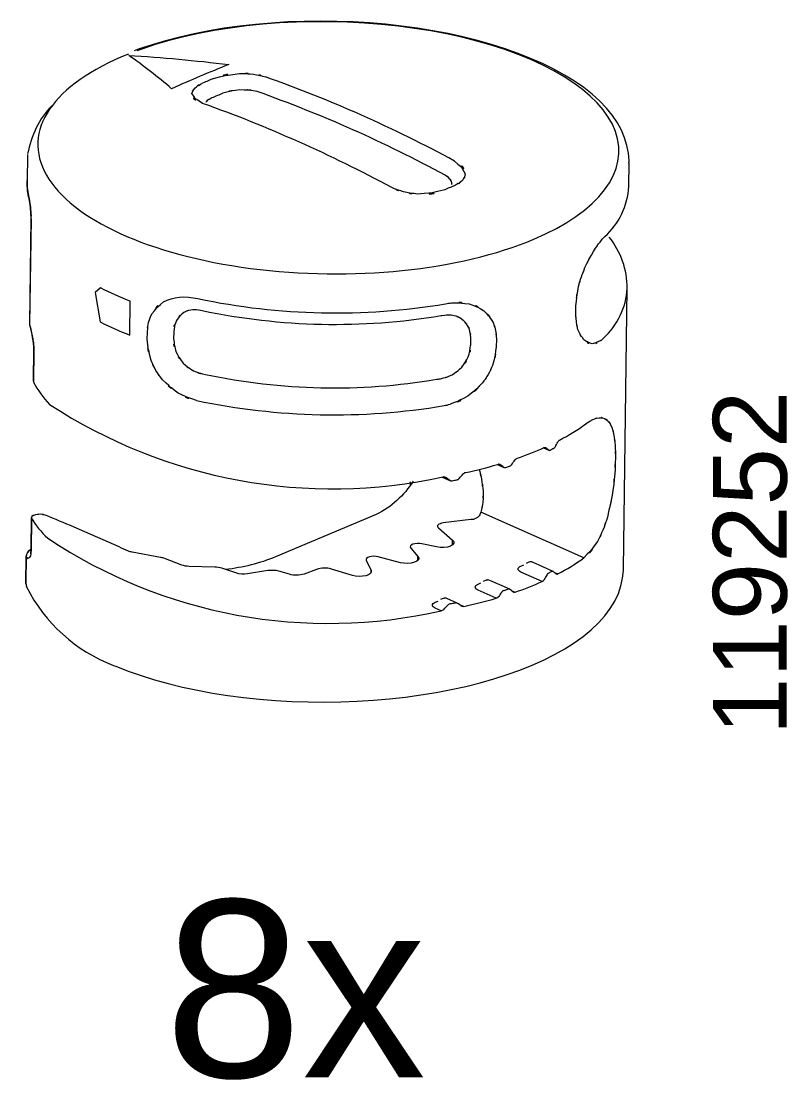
# Model space of a CAD drawing. Header units: metres. Extents: x -0.7 to 7.4, y 0 to 11.2.
# Drawn here: x -0.29725 to -0.2776, y 0.82401 to 0.85115 of the extents above; entities that cross this region are included whole.
import ezdxf

# ---------------------------------------------------------------- set-up
doc = ezdxf.new("R2010")
doc.units = ezdxf.units.M
doc.header["$MEASUREMENT"] = 0
doc.layers.add('PDF3_Geometry_Num_Penna__7', color=7, linetype='Continuous', lineweight=18)
doc.layers.add('PDF3_Text_Num_Penna__7', color=7, linetype='Continuous', lineweight=18)
doc.styles.add('GENERATED_STYLE_1', font='Arial.ttf')

msp = doc.modelspace()

# ---------------------------------------------------------------- linework, layer by layer
at = {"layer": 'PDF3_Geometry_Num_Penna__7', "color": 7, "linetype": 'Continuous', "lineweight": 18, "flags": 128}
for points in [[(-0.281671657649514, 0.8475072378984286), (-0.2816691882050696, 0.8475728545650953), (-0.2816836520939585, 0.8477700573428731), (-0.2817217520939584, 0.8479665545650954), (-0.2817810187606252, 0.8481616406762065), (-0.2818628632050696, 0.8483542573428732), (-0.2819683437606251, 0.8485451101206509), (-0.2820960493161807, 0.8487338462317621), (-0.2822473909828473, 0.8489183490095398), (-0.2824206048717363, 0.8491000295650953), (-0.2826156909828474, 0.8492764184539842), (-0.2828312382050696, 0.8494471628984286), (-0.2830675993161807, 0.8496115573428732), (-0.2833230104272918, 0.849768896231762), (-0.2835950020939584, 0.8499205906762065), (-0.283884632649514, 0.8500631128984287), (-0.2841911965384029, 0.8501982267873176), (-0.2845115187606251, 0.8503255795650954), (-0.2848463048717362, 0.8504448184539843), (-0.2851948493161807, 0.8505559434539842), (-0.2855550354272918, 0.8506571906762065), (-0.2859265104272918, 0.8507489128984287), (-0.2863075104272918, 0.8508335795650954), (-0.2866980354272918, 0.8509076628984288), (-0.2870956159828473, 0.8509718684539843), (-0.2875002520939585, 0.8510272545650954), (-0.2879105326495141, 0.8510720573428732), (-0.288325046538403, 0.851107335120651), (-0.288742382649514, 0.8511320295650953), (-0.2891614826495141, 0.8511468462317621), (-0.2895816409828473, 0.851151785120651), (-0.2900014465384029, 0.8511464934539843), (-0.2904184298717362, 0.8511309712317621), (-0.2908336493161807, 0.8511048656762065), (-0.2912432243161807, 0.8510702934539843), (-0.291647507649514, 0.8510240795650953), (-0.2920457937606251, 0.850969046231762), (-0.2924366715384029, 0.8509034295650952), (-0.2928183770939585, 0.8508289934539842), (-0.2931894993161807, 0.8507446795650954), (-0.2935500382050696, 0.8506518990095397), (-0.2938982298717362, 0.8505492406762065), (-0.2942326632050696, 0.8504388212317621), (-0.2943564882050696, 0.8503919017873175)], [(-0.2841104457050695, 0.8455618095650953), (-0.2838098790384029, 0.8456965706762065), (-0.2835294207050696, 0.8458390928984287), (-0.2832680123717363, 0.8459886706762065), (-0.2830291818161807, 0.8461442456762064), (-0.2828108123717363, 0.8463065234539843), (-0.2826160790384029, 0.8464740928984288), (-0.2824439234828474, 0.8466476595650955), (-0.2822957568161807, 0.8468240484539843), (-0.2821722845939585, 0.8470043178984288), (-0.2820742123717362, 0.847188115120651), (-0.2820008345939585, 0.8473743817873175), (-0.2819521512606251, 0.8475620595650953), (-0.2819288679272918, 0.8477515012317621), (-0.2819331012606252, 0.8479412956762066), (-0.2819613234828474, 0.8481310901206509), (-0.2820160040384029, 0.8483201790095398), (-0.2820957318161807, 0.8485075040095399), (-0.2822005068161807, 0.848693065120651), (-0.2823299762606251, 0.8488754512317621), (-0.2824848457050695, 0.8490546623428732), (-0.2826622929272918, 0.8492303456762066), (-0.2828626707050695, 0.849401090120651), (-0.2830859790384029, 0.8495661901206509), (-0.2833308068161807, 0.8497267040095398), (-0.2835968012606251, 0.849880515120651), (-0.2838825512606252, 0.8500272706762064), (-0.2841877040384029, 0.8501666178984287), (-0.2845094373717363, 0.8502982040095399), (-0.2848498679272918, 0.8504213234539842), (-0.2852044095939585, 0.8505366817873177), (-0.2855730623717362, 0.850642515120651), (-0.2859558262606252, 0.8507388234539843), (-0.2863498790384029, 0.8508252540095398), (-0.2867548679272918, 0.850901101231762), (-0.2871686762606251, 0.8509677762317621), (-0.2875898929272918, 0.8510235151206509), (-0.2880171068161807, 0.8510683178984288), (-0.2884496123717363, 0.8511018317873177), (-0.2888852929272918, 0.8511247623428732), (-0.2893223845939585, 0.8511367567873177), (-0.2897594762606251, 0.8511378151206509), (-0.2901951568161807, 0.8511268790095399), (-0.2906290734828474, 0.8511053595650955), (-0.2910573457050696, 0.8510736095650955), (-0.2914803262606251, 0.8510298651206509), (-0.2918958984828474, 0.8509751845650954), (-0.2923037095939585, 0.8509099206762065), (-0.2927005845939585, 0.8508354845650954), (-0.2930858179272918, 0.850750465120651), (-0.2934587040384029, 0.8506545095650953), (-0.2938185373717362, 0.8505500873428732), (-0.2941610845939585, 0.8504364928984286), (-0.2942905540384029, 0.850389926231762)], [(-0.297093267649514, 0.8477349559539842), (-0.2971031454272918, 0.8470318698428733)], [(-0.2971032865384029, 0.8470320109539843), (-0.2970972893161807, 0.8468789053984287), (-0.2970662448717362, 0.8466841720650954)], [(-0.2970002754272918, 0.8460802870650953), (-0.2970373170939585, 0.8433787148428731)], [(-0.2830317923717363, 0.8436673576206509), (-0.283028970149514, 0.8438539770650955)], [(-0.2940209612606252, 0.8429909062317621), (-0.2940188445939585, 0.8431771728984288)], [(-0.293342957649514, 0.8431903667873176), (-0.293346132649514, 0.8430044528984288)], [(-0.285729307649514, 0.8428393176206509), (-0.2857271909828474, 0.8430259370650953)], [(-0.285069542649514, 0.8429915765095398), (-0.2850723648717362, 0.8428053098428732)], [(-0.2850423434828473, 0.8397850734539842), (-0.2848765379272918, 0.8397116956762066)], [(-0.287280612649514, 0.8393447715095399), (-0.2872820237606252, 0.8392509326206509)], [(-0.286458287649514, 0.8394631284539843), (-0.2862600265384029, 0.839374581231762)], [(-0.2969885632050696, 0.8384018670650955), (-0.2969998520939585, 0.8375848337317621)], [(-0.2861961032050696, 0.8377250628984287), (-0.2861939865384029, 0.8378492406762065)], [(-0.2870815048717362, 0.8373306220650955), (-0.2870804465384029, 0.8374269303984287)], [(-0.2844404693161807, 0.8370291734539842), (-0.2844718665384029, 0.837045401231762), (-0.2844947970939585, 0.837064451231762), (-0.2845085554272918, 0.8370859706762066), (-0.2845134943161807, 0.8371067845650954), (-0.2845085554272918, 0.8371275984539842), (-0.2844947970939585, 0.8371480595650954), (-0.2844718665384029, 0.8371667567873176), (-0.2844404693161807, 0.8371826317873176)], [(-0.2844404693161807, 0.8371829845650953), (-0.2843677970939585, 0.8372136762317619)], [(-0.288284865149514, 0.8370159090095399), (-0.2882845123717362, 0.8370730590095399)], [(-0.2855391251495141, 0.8365649531762065), (-0.2855698168161807, 0.8365818865095399), (-0.2855931001495141, 0.8366012892873177), (-0.2856072112606252, 0.8366217503984287), (-0.2856117973717363, 0.8366429170650953), (-0.2856072112606252, 0.8366637309539843), (-0.2855931001495141, 0.8366845448428731), (-0.2855698168161807, 0.83670253650954), (-0.2855391251495141, 0.8367180587317622)], [(-0.2855391251495141, 0.836717917620651), (-0.2854653945939585, 0.8367493148428732)], [(-0.2866370754272918, 0.836254191231762), (-0.2865640504272918, 0.8362852356762065)], [(-0.2860758765384029, 0.8362338712317621), (-0.286337637649514, 0.8363506406762066)], [(-0.2866370754272918, 0.8361008740095399), (-0.2866681198717362, 0.8361185128984286), (-0.2866910504272918, 0.8361365045650954), (-0.2867048087606252, 0.8361573184539843), (-0.286709747649514, 0.8361781323428733), (-0.2867048087606252, 0.8361992990095399), (-0.2866910504272918, 0.8362197601206511), (-0.2866681198717362, 0.8362381045650955), (-0.2866370754272918, 0.8362543323428733)]]:
    msp.add_lwpolyline(points, dxfattribs=at)
for points in [[(-0.2919321993161807, 0.8500399001206509, 0.01053265203471666), (-0.2933963682050696, 0.8494211631762066, 0.0235877304984332), (-0.2944977404272917, 0.850274885398429, -0.01571414120438091)], [(-0.2944694829272918, 0.8431019959539843), (-0.2944574884828474, 0.8439726515095398, -0.02560946066422546), (-0.2952184654272918, 0.844311565120651), (-0.2953562604272918, 0.8441970181762065), (-0.2952306715384029, 0.843440662620651, 0.025173525175536)]]:
    msp.add_lwpolyline(points, format="xyb", close=True, dxfattribs=at)
for points in [[(-0.2823592920939585, 0.845558705120651, -0.01573499246378815), (-0.2822921232050696, 0.8456320828984286, 0.2016976281722443), (-0.2816771609828473, 0.8469136540095399), (-0.281669752649514, 0.8475236067873176)], [(-0.2970657157050696, 0.8466842073428732), (-0.2970625407050696, 0.846647871231762, -0.07263774410450999), (-0.2970998293161807, 0.8470705695650956)], [(-0.2970622232050696, 0.8466439906762065, -0.03953894579074976), (-0.2970062020939559, 0.8462143073428733, -0.02488279118595351), (-0.2970030270939585, 0.8460958092873175), (-0.2970404215384029, 0.8433942370650953)], [(-0.2969944193161807, 0.8384221870650954), (-0.2970061315384029, 0.8376063884539843, 0.2878893075366883), (-0.297125335149514, 0.8374212153984287), (-0.2971329198717362, 0.8367511492873176), (-0.2971304504272918, 0.836696468731762), (-0.2971170448717362, 0.8366495140095399, 0.1887378714628715), (-0.2948832559828474, 0.8346353292873175), (-0.2948261059828474, 0.8346116931762064), (-0.2945107226495141, 0.8344882209539842), (-0.2941815809828474, 0.8343725098428731), (-0.2938379754272918, 0.8342659709539842), (-0.2934816698717363, 0.8341671931762065), (-0.2931144282050696, 0.8340772348428732), (-0.2927362504272918, 0.833996448731762), (-0.2923492532050696, 0.8339255403984287), (-0.2919537893161807, 0.833863098731762), (-0.2915526809828474, 0.8338112403984287), (-0.2911438115384029, 0.8337674959539844), (-0.2907307087606251, 0.8337339820650953), (-0.2903147837606251, 0.8337103459539842), (-0.2898956837606251, 0.8336969403984287), (-0.2894758782050696, 0.8336930598428731), (-0.2890564254272918, 0.8336994098428732), (-0.2886383837606252, 0.8337156376206509), (-0.2882221059828474, 0.8337406848428732), (-0.2878104143161807, 0.8337766681762065), (-0.2874040143161807, 0.8338218237317621), (-0.2870032587606252, 0.8338765042873176), (-0.2866102643161807, 0.8339407098428733), (-0.2862257365384029, 0.8340140876206511), (-0.2858507337606251, 0.8340966376206509), (-0.2854859615384029, 0.8341887126206509), (-0.285133536538403, 0.8342885487317621), (-0.2847931059828474, 0.8343972042873177), (-0.284468197649514, 0.8345143265095398), (-0.2841556365384029, 0.8346392098428731), (-0.2838593032050696, 0.8347725598428732), (-0.2835795504272918, 0.8349136709539843), (-0.2833167309828474, 0.8350614848428731), (-0.2830726087606252, 0.8352170598428732), (-0.2828468309828474, 0.8353796903984289), (-0.2826408087606251, 0.8355490237317622), (-0.2824552476495141, 0.835725412620651), (-0.2822933226495141, 0.8359070931762065), (-0.2821522115384029, 0.8360940653984287), (-0.2820365004272918, 0.8362852709539843), (-0.2819430143161807, 0.8364800042873176), (-0.2818756337606252, 0.8366750903984287), (-0.2818325948717362, 0.8368712348428733), (-0.2818128393161807, 0.8370670265095399), (-0.2818115340384029, 0.8371092540095398), (-0.2817134618161807, 0.8443016873428731, 0.1694452477258937), (-0.2821768707050693, 0.8456139501206512)], [(-0.2823942876495141, 0.8429612728984288, 0.03338411129668022), (-0.2823279654272918, 0.8430198340095398, 0.1933481776824112), (-0.2817130737606252, 0.8443018284539844)], [(-0.2927238679272918, 0.8440397498428732, 0.09427910462437906), (-0.2863728095939585, 0.843906752620651, -0.01867578915134061), (-0.2862197393161807, 0.8439270726206511)], [(-0.2930003751495145, 0.8437257423428748, -0.1504563910658227), (-0.2926112259828473, 0.8437341737317621, 0.09419663265786093), (-0.2864875682050695, 0.8436051628984287), (-0.286464637649514, 0.8436097490095399), (-0.2863902015384029, 0.8436164517873177, -0.1489898682971832), (-0.2860741479272918, 0.8435789867873175)], [(-0.2970342832050691, 0.8433419906762067, -0.05381497099418799), (-0.2969355054272918, 0.8427373295650954), (-0.2969464415384029, 0.8419213545650954)], [(-0.2969292965384029, 0.8427151398428733), (-0.296940232649514, 0.8418984592873175, 0.06655079522466924), (-0.2965272709828474, 0.8413279470650955, 0.2015387878576358), (-0.2864378265384029, 0.8394659859539845)], [(-0.2925295579272918, 0.8420941451206508, 0.09418628300115034), (-0.2866050079272918, 0.8419703201206509, 0.02363096387689524), (-0.2865016793161808, 0.8419833376206517)], [(-0.292759710149514, 0.841427853731762, 0.09424465800561144), (-0.2864093573717363, 0.8412955620650955, 0.02651201827966685), (-0.2862556873717362, 0.8413296756762065)], [(-0.2837340670939585, 0.8401579242873175), (-0.2838610318161807, 0.8402122520650954), (-0.2837245068161807, 0.8401515742873176, 0.002340468734884563), (-0.2837977434828475, 0.8402139101206508)], [(-0.285859165149514, 0.8395786984539843, 0.01754361393043297), (-0.2850388862606251, 0.8397862728984288), (-0.2848886029272918, 0.8397188923428731)], [(-0.2872063882050696, 0.8393587415095398, -0.1429011259730956), (-0.2881529262606252, 0.8385053720650955), (-0.2907310262606251, 0.8374159942873177, -0.0684239713956727), (-0.2920128090384029, 0.8370932378984287)], [(-0.286454477649514, 0.8394633048428732), (-0.2862745609828473, 0.8393832242873176, 0.005979532217769139), (-0.2863667418161812, 0.8394509223428726)], [(-0.2936856107050696, 0.837404987620651), (-0.2944114509828477, 0.8375392548428714, -0.05334000440392981), (-0.2945063129272918, 0.8375667362317621, -0.0118175336896919), (-0.2947433795939585, 0.8376711584539842), (-0.2958951990384029, 0.8381830390095398, 0.002502068866606556), (-0.2966408654272918, 0.8384857928984287)], [(-0.2835795504272918, 0.8370159090095399), (-0.283496189038403, 0.8369783381762065, 0.0358498833176269), (-0.2828288745939585, 0.837392111231762), (-0.2854672995939584, 0.8385665084539844, -0.01575484794349619), (-0.2855077632050695, 0.8384712937317621, -0.219564626087429), (-0.2857215465384029, 0.8383729040095399), (-0.2864348632050696, 0.8382861206762066), (-0.2864757854272918, 0.8382787123428731), (-0.2865135326495141, 0.8382677762317621), (-0.2865431659828473, 0.8382533123428731), (-0.2865646854272919, 0.8382360262317621), (-0.2865773854272918, 0.8382180345650954), (-0.2865805604272918, 0.8381982790095398), (-0.2865745632050696, 0.8381788762317622), (-0.2865578415384029, 0.8381605317873175), (-0.2861940218161806, 0.8378490995650955), (-0.286163330149514, 0.8378092356762066), (-0.2861629773717362, 0.8377679606762065), (-0.2861915523717362, 0.8377280967873176), (-0.2862462329272918, 0.8376945828984287), (-0.2863238440384029, 0.8376698884539844), (-0.2864148607050696, 0.8376578940095397), (-0.2865115218161807, 0.8376578940095397), (-0.2866036673717363, 0.8376711584539842), (-0.2869843498717363, 0.8377533203984288), (-0.2870425582050696, 0.8377617870650953), (-0.2871042943161807, 0.837762492620651), (-0.287162502649514, 0.8377550842873176), (-0.2872129498717363, 0.8377406203984287), (-0.287251402649514, 0.8377205120650953), (-0.2872743332050696, 0.8376961703984286), (-0.2872796248717362, 0.8376697120650953), (-0.2872668543161807, 0.837643253731762), (-0.2870804465384029, 0.8374268951206509), (-0.2870603382050696, 0.8373863256762066), (-0.2870702159828474, 0.8373454034539842), (-0.2871076104272918, 0.8373083617873176), (-0.2871704048717362, 0.8372773173428731), (-0.2872511909828473, 0.8372565034539842), (-0.2873443243161807, 0.8372480367873176), (-0.2874388687606251, 0.8372515645650954), (-0.2875272748717362, 0.8372684273428732), (-0.2881002212606252, 0.8374198395650955), (-0.2881549018161807, 0.8374300701206508), (-0.2882145212606252, 0.8374339506762066), (-0.2882730823717363, 0.8374286590095399), (-0.2883259990384029, 0.837417370120651), (-0.2883683323717363, 0.8374000840095399), (-0.2883979657050696, 0.8373778590095399), (-0.2884110184828474, 0.8373524590095399), (-0.2884071732050696, 0.8373271648428732), (-0.2882845123717362, 0.8370729178984287), (-0.2882781623717363, 0.8370334067873176), (-0.2883003873717362, 0.8369942484539843), (-0.2883480123717362, 0.8369607345650953), (-0.2884157457050696, 0.8369346290095397), (-0.2884986484828473, 0.8369184012317621), (-0.288589665149514, 0.8369134623428731), (-0.2886806818161807, 0.8369208706762065), (-0.2887633729272918, 0.8369394267873176), (-0.2892988895939585, 0.8371038212317621, 0.1532296908265851), (-0.2896784079272918, 0.8370972595650954), (-0.2900015523717362, 0.8369780206762064, -0.1511382565146707), (-0.2903759554272918, 0.8369701184539843), (-0.2906447720939585, 0.8370491406762064, 0.1060157262927719), (-0.2909270648717363, 0.837064310120651), (-0.2914498815384029, 0.8369828184539843, -0.1149538841921264), (-0.291749742649514, 0.8370040556762066), (-0.292111692649514, 0.837127175120651, 0.07460892240415075), (-0.2922898807050696, 0.8371562440095399), (-0.2929467529272918, 0.8371724717873176, -0.0847794890926278), (-0.293138170149514, 0.8372064090095398), (-0.2936006618161807, 0.8373827978984286)], [(-0.2965745784828474, 0.8378960190095399, 0.205788644432265), (-0.2864851340384029, 0.836033705120651), (-0.2866375340384029, 0.8361007328984288)], [(-0.297131367649514, 0.8367362973428731), (-0.2971228657050661, 0.8374058695650956, -0.2913575099181958), (-0.2970057787606252, 0.8376074115095398), (-0.2970078954272918, 0.8375633142873177), (-0.2970124815384029, 0.8375343865095399), (-0.2970142454272918, 0.8375234503984287)], [(-0.2835420148717362, 0.8369823245650954, 0.002209397614649255), (-0.283611582649514, 0.8370424378984287), (-0.284141807649514, 0.8372784462317621, 0.2034883940308918), (-0.2842361757050696, 0.8372801395650953), (-0.2843102590384029, 0.8372490951206509)], [(-0.2846444454272918, 0.8365194801206511, 0.001772718557558042), (-0.284729182649514, 0.8365874956762065), (-0.285240357649514, 0.8368143317873177, 0.2091456985484164), (-0.2853348315384029, 0.8368157428984287), (-0.2854082093161807, 0.8367846984539842)], [(-0.2846902359828474, 0.836558215120651), (-0.2845879304272918, 0.8365118953984286, 0.02224693055599455), (-0.2838937343161807, 0.8367861095650954), (-0.2844405398717362, 0.8370288206762065)], [(-0.2860293451495141, 0.836201486231762), (-0.2859063668161807, 0.8361463470650953, 0.0178348351134007), (-0.2850723295939585, 0.8363577315095398), (-0.2855390545939585, 0.8365644592873177)], [(-0.2863907659828474, 0.8363492648428732, 0.2284238042013615), (-0.2864324290384029, 0.8363509934539842), (-0.2865061595939585, 0.8363203017873176)]]:
    msp.add_lwpolyline(points, format="xyb", dxfattribs=at)
at = {"layer": 'PDF3_Geometry_Num_Penna__7', "color": 7, "linetype": 'Continuous', "lineweight": 18}
for centre, radius, start, end in [((-0.2735631128108776, 0.8051023641780852), 0.04836543724975223, 112.8179078954232, 113.1815674920061), ((-0.3024942544666921, 0.8173469183701895), 0.03436016062419373, 61.58025793775085, 70.44297044808893), ((-0.2821680236931856, 0.8255185159712927), 0.02576812474569257, 112.6333966078439, 113.3107179641813), ((-0.3026792291454807, 0.8170645230710368), 0.03426264367486009, 61.60407010779532, 70.43516347729542), ((-0.3044479925719276, 0.8158926814467157), 0.03520427173018154, 61.68800015783032, 70.33832334343283), ((-0.2785595949220914, 0.8284901232812095), 0.01994248518138197, 112.3512606165323, 113.2329826112618), ((-0.2859004385279955, 0.8451235004066922), 0.005311486298894552, 297.4863768987094, 305.9679917849593), ((-0.2941301619904597, 0.8459916150651305), 0.01203397706023368, 331.4700320553612, 332.0952562350501), ((-0.2873247011894935, 0.8480042580713052), 0.008526915473854701, 289.0585192839569, 294.0711994890106), ((-0.2829147213671766, 0.838644598572375), 0.001694770728456418, 114.0438947950216, 117.0582501134975), ((-0.2931140607259283, 0.8456665405414411), 0.01028558146446468, 325.1416759810355, 325.8879042009571), ((-0.3061994155928752, 0.8572178975032564), 0.02689935092939677, 318.6126563894988, 318.9044549814661), ((-0.2863612955443992, 0.8445732880111247), 0.0050989750489564, 287.4872152878157, 288.6254804334818), ((-0.2879959404308905, 0.8488901717797707), 0.009688247175042741, 280.6585688063061, 281.357835347478), ((-0.2853165973370033, 0.8367663032977177), 5.253816808981071e-05, 63.90272493620638, 110.2259281942639), ((-0.2733913517040172, 0.8309438185485434), 0.0119985492504685, 149.9599069591324, 150.5884260436212), ((-0.2829538897119384, 0.8354906510228329), 0.001697582249468532, 114.144646298782, 117.1698966646097), ((-0.2945839166845049, 0.8666196351240566), 0.03159229449491896, 287.9025441752034, 288.0868648569615), ((-0.2611334944358194, 0.8193086591430825), 0.0293657039492761, 144.1390405818593, 144.4018892411457), ((-0.3029771359278129, 0.8511949301795633), 0.02242956764506809, 317.6081290540661, 317.962203790086), ((-0.2926248260796766, 0.8686061051589913), 0.03301204200471053, 281.1404589652773, 281.3445924461519), ((-0.2909485415311039, 0.8297482353741642), 0.008114095836879887, 52.19004670402552, 52.96480747438886)]:
    msp.add_arc(centre, radius, start, end, dxfattribs=at)
msp.add_ellipse((-0.2893773138474585, 0.8479056768752201), major_axis=(-0.007449393797308246, 0.0001015173964337138), ratio=0.4337659241075236, start_param=5.476388968695074, end_param=8.645138154581296, dxfattribs=at)
for points in [[(-0.2923194082050696, 0.8496828184539843), (-0.2913669082050695, 0.8499138878984287), (-0.2926940582050695, 0.8496598878984286), (-0.2916554804272917, 0.8498094656762062)], [(-0.2912970582050696, 0.8497932378984288), (-0.2908243359828473, 0.8497008101206511), (-0.291432877649514, 0.8498373351206512), (-0.2909922582050695, 0.8497247990095401)], [(-0.2928047245939585, 0.8494364031762066), (-0.2925253245939585, 0.8496318420650952), (-0.2929327829272919, 0.8493785476206509), (-0.2926018773717364, 0.8495630503984285)], [(-0.2916554804272918, 0.8498094656762064), (-0.2911118498717363, 0.8497971184539844), (-0.2918290470939584, 0.84982957400954), (-0.2912970582050694, 0.8497932378984286)], [(-0.2926029357050696, 0.8490444670650954), (-0.2931232829272918, 0.8493972448428732), (-0.2925750662606251, 0.848899122620651), (-0.2928763384828473, 0.8492938809539844)], [(-0.2928763384828473, 0.8492938809539843), (-0.292799080149514, 0.8495090753984288), (-0.292941955149514, 0.8492229726206508), (-0.2928047245939585, 0.8494364031762063)], [(-0.2916444737606251, 0.8493927292873177), (-0.2923330959828473, 0.8492816042873176), (-0.2914529154272918, 0.8494646959539841), (-0.2920843876495141, 0.8493020653984287)], [(-0.2912056182050696, 0.8493489848428731), (-0.2918349737606252, 0.8494435292873176), (-0.2909569098717362, 0.849355334842873), (-0.2916444737606251, 0.8493927292873176)], [(-0.2923648812606252, 0.849183285120651), (-0.2925585562606251, 0.8490813323428731), (-0.2923172562606252, 0.8492192684539842), (-0.2924855312606252, 0.8491141406762062)], [(-0.2924855312606252, 0.8491141406762065), (-0.2925409173717363, 0.849046760120651), (-0.2924735368161807, 0.8491374240095398), (-0.2925193979272919, 0.8490689851206511)], [(-0.2964645470939585, 0.8489834717873175), (-0.2968053304272918, 0.8486624440095397), (-0.2969905387606251, 0.8481985412317619), (-0.2970907276495141, 0.8477536884539845)], [(-0.2861413168161807, 0.8475661517873178), (-0.2856227334828473, 0.8470814351206511), (-0.2861681279272918, 0.8477464212317621), (-0.2858689723717364, 0.8472345406762064)], [(-0.2862997845939584, 0.8471443353984288), (-0.2864257262606252, 0.8472346465095397), (-0.2862542762606252, 0.8471161131762065), (-0.2863851568161808, 0.8472043076206514)], [(-0.2862204095939585, 0.8470427353984287), (-0.286322715149514, 0.847197604842873), (-0.2861643179272919, 0.8469940520650954), (-0.2862997845939587, 0.8471443353984287)], [(-0.2859402334828474, 0.8470673240095399), (-0.2862203390384029, 0.8468584795650955), (-0.2858132334828474, 0.84712447400954), (-0.2861434334828474, 0.8469339740095401)], [(-0.2858689723717363, 0.8472345406762065), (-0.2859465834828473, 0.8469798351206508), (-0.2858033557050697, 0.8473132101206509), (-0.2859402334828475, 0.8470673240095397)], [(-0.2874475470939585, 0.8467722606762065), (-0.2879192109828473, 0.846931716231762), (-0.2873127859828474, 0.846703116231762), (-0.2877516415384029, 0.8468858551206506)], [(-0.2862126484828474, 0.8469661826206509), (-0.2862193512606251, 0.8470811881762067), (-0.2862031234828474, 0.8469280826206509), (-0.2862204095939586, 0.8470427353984286)], [(-0.2970246170939585, 0.846439767620651), (-0.2970877643161808, 0.8468398176206507), (-0.2970052143161807, 0.8463505148428729), (-0.2970662448717362, 0.8466842426206509)], [(-0.287089477649514, 0.846718991231762), (-0.2876320498717363, 0.8467849606762066), (-0.2869162637606252, 0.8466773634539843), (-0.2874475470939586, 0.846772260676206)], [(-0.286425902649514, 0.8468152995650953), (-0.2873776970939584, 0.8466149217873177), (-0.2860512526495141, 0.8468082440095399), (-0.2870894776495141, 0.8467189912317623)], [(-0.2970069782050696, 0.8462626731762065), (-0.2970323782050696, 0.8465325481762064), (-0.2969956893161807, 0.8461797703984287), (-0.2970246170939585, 0.8464397676206509)], [(-0.2970002754272918, 0.8460802870650953), (-0.2970069782050696, 0.8463512203984286), (-0.2969939254272918, 0.8459857426206508), (-0.2970069782050695, 0.8462626731762064)], [(-0.2825820712606252, 0.8452503773428732), (-0.2822455212606251, 0.8457368578984287), (-0.2826914323717362, 0.8451209078984288), (-0.2823598212606251, 0.8455590578984289)], [(-0.2827990295939585, 0.8448340995650954), (-0.2824794129272917, 0.8454789773428733), (-0.2829129768161807, 0.8446453634539843), (-0.2825820712606253, 0.8452503773428734)], [(-0.2828914573717363, 0.8445949162317621), (-0.2827566962606252, 0.8449565134539844), (-0.2829404934828473, 0.8444784995650954), (-0.2827990295939585, 0.8448340995650955)], [(-0.2829630712606251, 0.8443472662317619), (-0.2828597073717362, 0.8447205051206508), (-0.2830039934828474, 0.8442248523428733), (-0.2828914573717364, 0.8445949162317621)], [(-0.2830290407050696, 0.8438540828984287), (-0.2829546045939585, 0.8445864495650953), (-0.2830858379272919, 0.8436014940095398), (-0.2829630712606253, 0.8443472662317616)], [(-0.2939063437606251, 0.8436445328984288), (-0.2934868909828473, 0.8441493578984286), (-0.294092257649514, 0.8435259995650954), (-0.2936029548717363, 0.8439563884539841)], [(-0.2936030607050696, 0.8439565648428731), (-0.2933635245939585, 0.8440930898428732), (-0.293051669038403, 0.8441110815095401), (-0.2927239384828474, 0.8440398203984291)], [(-0.2862198804272918, 0.8439269315095399), (-0.2855347859828473, 0.8439195231762064), (-0.2864329582050696, 0.8439671481762063), (-0.2857714998717363, 0.8439032953984286)], [(-0.2857714998717362, 0.8439032953984288), (-0.2851929443161808, 0.8436831620650954), (-0.2859365998717363, 0.8440175953984289), (-0.2854003776495141, 0.843736078731762)], [(-0.285400377649514, 0.8437360787317619), (-0.2849985637606252, 0.8432947537317621), (-0.285492452649514, 0.8439212870650955), (-0.2851534332050696, 0.8434221065095401)], [(-0.2939878354272918, 0.8434258106762066), (-0.2938752993161807, 0.8437613023428732), (-0.2940407520939584, 0.8433231523428734), (-0.2939063437606251, 0.8436445328984292)], [(-0.2932737426495141, 0.8434799620650955), (-0.2934042704272918, 0.8430594509539843), (-0.2932656287606252, 0.8436390648428731), (-0.2933428870939586, 0.8431903315095398)], [(-0.2930818315384029, 0.8436842203984287), (-0.2933933343161807, 0.8433991759539843), (-0.2930102176495141, 0.843807692620651), (-0.2932737426495141, 0.8434799620650957)], [(-0.2929994932050696, 0.8437236609539843), (-0.2931236709828474, 0.8436647470650953), (-0.2929578654272917, 0.8437434165095398), (-0.2930816904272916, 0.8436841498428731)], [(-0.2859688790384029, 0.8435202845650954), (-0.2861244540384029, 0.8436098901206509), (-0.2859138457050696, 0.8434938262317621), (-0.2860743595939583, 0.8435784928984286)], [(-0.2830199037606251, 0.8434445784539842), (-0.2830442454272918, 0.8437733673428732), (-0.2830199037606251, 0.8433271034539843), (-0.2830322509828473, 0.8436668284539846)], [(-0.2970374582050695, 0.8433788206762065), (-0.2969407970939585, 0.8429600734539844), (-0.2970706193161806, 0.8435418040095397), (-0.2969718415384028, 0.8430877790095397)], [(-0.297040562649514, 0.8433943076206509), (-0.297040562649514, 0.8433773742873175), (-0.2970387987606252, 0.8433593826206509), (-0.2970342126495141, 0.8433424492873176)], [(-0.2940188798717362, 0.8431771023428731), (-0.2939839548717362, 0.8435556328984287), (-0.2940442798717363, 0.8430585690095396), (-0.2939878354272919, 0.8434258106762063)], [(-0.2858760984828474, 0.8434405567873176), (-0.2860108595939585, 0.84356402900954), (-0.2858260040384029, 0.8434063373428733), (-0.2859688790384027, 0.8435202845650953)], [(-0.2858076595939585, 0.8433477762317619), (-0.2859082012606251, 0.8434906512317621), (-0.2857685012606251, 0.8433040317873178), (-0.2858760984828473, 0.8434405567873178)], [(-0.285759329038403, 0.8432433540095399), (-0.2858260040384029, 0.8434024567873177), (-0.2857314595939585, 0.8431943178984289), (-0.2858076595939585, 0.8433477762317622)], [(-0.2857272262606252, 0.8430260428984288), (-0.2857656790384029, 0.8433569484539845), (-0.2857004151495141, 0.8429223262317621), (-0.285759329038403, 0.8432433540095396)], [(-0.2851534332050696, 0.8434221065095399), (-0.2850483054272918, 0.8431208342873175), (-0.2851756582050696, 0.8435304092873174), (-0.2850888748717362, 0.8432178481762063)], [(-0.2850888748717363, 0.8432178481762065), (-0.2850511276495141, 0.8428834148428732), (-0.2850892276495141, 0.8433360287317622), (-0.2850694720939586, 0.8429917176206512)], [(-0.2828244648717362, 0.842978206231762), (-0.283072467649514, 0.8433507395650954), (-0.2827634343161807, 0.8428071090095398), (-0.2829775704272918, 0.8432505506762066)], [(-0.2829775704272918, 0.8432505506762066), (-0.2830467148717363, 0.8435345367873176), (-0.282963106538403, 0.8431461284539844), (-0.2830199037606252, 0.8434445784539844)], [(-0.2969718415384029, 0.8430877790095399), (-0.296925627649514, 0.8428200206762065), (-0.296985952649514, 0.8431833817873178), (-0.2969418554272918, 0.8429060984539843)], [(-0.2939216543161807, 0.8424521440095397), (-0.2941139182050695, 0.8432603578984287), (-0.293916362649514, 0.8421843856762065), (-0.2940207848717362, 0.8429908356762064)], [(-0.2933460620939585, 0.8430043470650954), (-0.2932815037606252, 0.8425157498428731), (-0.2934032120939585, 0.8431659192873178), (-0.2932850315384029, 0.842678380398429)], [(-0.2850723295939585, 0.8428053803984288), (-0.2851788684828474, 0.8420867720650953), (-0.2849883684828474, 0.8430463276206508), (-0.2851679323717363, 0.8423256026206508)], [(-0.2969418554272918, 0.8429060984539842), (-0.2969171609828474, 0.8426164678984286), (-0.2969425609828473, 0.8429999373428732), (-0.2969291554272918, 0.8427152456762064)], [(-0.2932850315384029, 0.8426783803984287), (-0.2930320898717362, 0.8422229442873177), (-0.2934018009828474, 0.8428145526206509), (-0.2931005287606251, 0.8423823998428732)], [(-0.2857897737606251, 0.8425476409539843), (-0.2856758265384029, 0.8429847326206509), (-0.2857961237606252, 0.8424022965095397), (-0.285729801538403, 0.8428393881762064)], [(-0.2826142093161806, 0.8428833090095398), (-0.2829352370939585, 0.8429884367873176), (-0.2825157843161806, 0.8427982895650954), (-0.2828244648717362, 0.8429782062317619)], [(-0.2823944287606251, 0.8429612728984288), (-0.282723217649514, 0.8428099312317621), (-0.2822843620939585, 0.8429658590095399), (-0.2826142093161806, 0.84288330900954)], [(-0.2937981820939585, 0.8421928523428731), (-0.2939936209828474, 0.842578791231762), (-0.2937452654272917, 0.8420602078984286), (-0.2939216543161806, 0.8424521440095396)], [(-0.2859552265384029, 0.8422823520650954), (-0.285686762649514, 0.842670054842873), (-0.2860180209828473, 0.8421380659539842), (-0.2857897737606251, 0.8425476409539846)], [(-0.293630612649514, 0.8419575495650954), (-0.293889551538403, 0.842304330120651), (-0.2935551182050697, 0.8418340773428733), (-0.2937981820939585, 0.8421928523428733)], [(-0.2931000701495141, 0.8423831759539843), (-0.2927240090384029, 0.8420649703984286), (-0.2932447090384029, 0.8424611398428731), (-0.2928390145939582, 0.8421849148428734)], [(-0.2862039348717362, 0.842086207620651), (-0.2858176432050696, 0.8423620798428729), (-0.2863150598717362, 0.8419701437317619), (-0.2859552265384029, 0.842282352065095)], [(-0.2851679323717362, 0.842325602620651), (-0.2853245657050696, 0.8419759998428732), (-0.2851044323717363, 0.8424377859539843), (-0.285277999038403, 0.8420941803984291)], [(-0.2932306684828474, 0.8416162370650955), (-0.2938508518161807, 0.8420981315095399), (-0.2930507518161807, 0.841415153731762), (-0.2936310712606252, 0.8419573731762062)], [(-0.2928390145939584, 0.8421849148428732), (-0.292381109038403, 0.8420268703984287), (-0.2929998812606252, 0.8422081981762065), (-0.2925296284828474, 0.8420942509539845)], [(-0.2865016793161807, 0.8419831965095398), (-0.2860476543161807, 0.8421179576206509), (-0.2866434959828474, 0.8419119353984287), (-0.2862039348717362, 0.8420862076206511)], [(-0.2854247545939585, 0.841879338731762), (-0.2859726184828474, 0.8413371192873178), (-0.2852148518161806, 0.8420260942873177), (-0.2858029323717362, 0.8415357331762063)], [(-0.2852779990384029, 0.8420941803984288), (-0.2854910768161807, 0.8417678609539844), (-0.2851972129272918, 0.842196838731762), (-0.2854247545939586, 0.8418793387317617)], [(-0.292759710149514, 0.841427853731762), (-0.2934751434828474, 0.8416755037317623), (-0.2925332268161808, 0.8413005009539843), (-0.2932306684828475, 0.8416162370650957)], [(-0.2858029323717363, 0.8415357331762066), (-0.2864710934828474, 0.8411960081762063), (-0.2855655129272917, 0.8416076998428732), (-0.286255546260625, 0.8413293581762065)], [(-0.2827809673717362, 0.8408248153984287), (-0.2824990979272918, 0.8410064959539842), (-0.2828688090384029, 0.8407824820650954), (-0.2825968173717361, 0.840936645953984)], [(-0.2825968173717363, 0.8409366459539842), (-0.2823484618161807, 0.8410230765095399), (-0.2826726645939585, 0.8409257098428731), (-0.282435245149514, 0.8409849765095396)], [(-0.282435245149514, 0.8409849765095398), (-0.2822271062606251, 0.8409743931762065), (-0.2824959229272919, 0.8410064959539842), (-0.2823008368161808, 0.8409687487317622)], [(-0.2823008368161807, 0.8409687487317621), (-0.2821318562606251, 0.8408611515095399), (-0.2823481090384029, 0.8410230765095399), (-0.2821918284828473, 0.8408876098428733)], [(-0.2821918284828474, 0.8408876098428733), (-0.2820651812606251, 0.8406829987317621), (-0.282227106260625, 0.8409736876206511), (-0.2821113951495139, 0.8407422653984289)], [(-0.282111395149514, 0.8407422653984287), (-0.2820217895939585, 0.8404381709539844), (-0.2821332673717363, 0.8408611515095399), (-0.2820549507050695, 0.8405313042873176)], [(-0.2820549507050696, 0.8405313042873177), (-0.2820037979272918, 0.8401354876206509), (-0.282065534038403, 0.8406791181762063), (-0.2820239062606252, 0.8402586070650953)], [(-0.2834954834828474, 0.8403597131762065), (-0.2834693779272918, 0.8404027520650953), (-0.2835057140384029, 0.8403473659539843), (-0.283476786260625, 0.8403875826206513)], [(-0.2834767862606251, 0.8403875826206509), (-0.2834457418161807, 0.8404189798428732), (-0.283488075149514, 0.8403798215095398), (-0.283456325149514, 0.8404069853984287)], [(-0.283456325149514, 0.8404069853984287), (-0.2834453890384029, 0.8404140409539842), (-0.2834608540572255, 0.8404115715095394), (-0.2834489168161807, 0.8404115715095394)], [(-0.2820239062606251, 0.8402586070650954), (-0.2820087368161807, 0.8397760070650955), (-0.2820235534828474, 0.8404314681762067), (-0.2820172034828473, 0.8399308765095401)], [(-0.2838468854272918, 0.8402179317873176), (-0.2838109020939584, 0.8402288678984287), (-0.2838581743161806, 0.8402179317873176), (-0.283824307649514, 0.8402242817873179)], [(-0.283824307649514, 0.8402242817873177), (-0.2837918520939585, 0.8402172262317619), (-0.2838331270939585, 0.8402288678984288), (-0.2838031409828475, 0.8402175790095401)], [(-0.2838031409828474, 0.8402175790095398), (-0.2837931566861493, 0.8402175790095398), (-0.2838074470461646, 0.8402140512317617), (-0.2837971437606252, 0.8402140512317617)], [(-0.2837342434828473, 0.8401578184539843), (-0.2837067268161807, 0.8401422962317621), (-0.2837444740384029, 0.8401599351206509), (-0.2837158990384031, 0.8401493517873176)], [(-0.2837158990384029, 0.8401493517873178), (-0.2836827379272918, 0.8401493517873178), (-0.283726835149514, 0.8401458240095399), (-0.2836940268161806, 0.8401507628984288)], [(-0.2836940268161807, 0.8401507628984288), (-0.283682385149514, 0.8401553490095398), (-0.2836975545939585, 0.8401493517873178), (-0.2836855601495139, 0.8401539378984288)], [(-0.2836054090384029, 0.8401922848428732), (-0.283571895149514, 0.8402152153984288), (-0.2836170507050696, 0.8401827598428734), (-0.2835835368161808, 0.8402088653984289)], [(-0.2835835368161807, 0.8402088653984287), (-0.2835535507050696, 0.8402452015095397), (-0.2835927090384029, 0.8401944015095396), (-0.2835630757050697, 0.8402346181762064)], [(-0.2835630757050696, 0.8402346181762065), (-0.2835546090384029, 0.8402487292873176), (-0.2835666034828473, 0.8402293265095399), (-0.2835574312606252, 0.8402437903984289)], [(-0.2820172034828474, 0.8399308765095399), (-0.2820373118161807, 0.8393886570650954), (-0.2820037979272919, 0.8401206709539841), (-0.2820330784828474, 0.8395653987317618)], [(-0.2855081159828474, 0.8396665401206509), (-0.2854174520939585, 0.8392823651206508), (-0.2855342215384029, 0.8397917762317617), (-0.2854502604272916, 0.8394114817873173)], [(-0.2850254454272918, 0.8397900476206509), (-0.2849817009828473, 0.8397967503984287), (-0.2850388509828473, 0.8397907531762064), (-0.2849961648717363, 0.839793222620651)], [(-0.2849961648717363, 0.839793222620651), (-0.284958417649514, 0.8397833448428732), (-0.2850081593161807, 0.8397992198428732), (-0.2849721759828475, 0.8397851087317619)], [(-0.2846807815384029, 0.8397790762317621), (-0.2846698454272918, 0.8397917762317622), (-0.2846836037606251, 0.8397741373428731), (-0.2846740787606249, 0.8397878956762066)], [(-0.2845982668161807, 0.8398978917873177), (-0.2845651057050696, 0.8399377556762065), (-0.2846106140384028, 0.839886250120651), (-0.2845760418161805, 0.839923291787318)], [(-0.2845760418161807, 0.8399232917873176), (-0.2845368834828473, 0.8399518667873177), (-0.2845898001495141, 0.8399169417873176), (-0.2845492307050697, 0.8399412834539844)], [(-0.2845492307050696, 0.8399412834539843), (-0.2845365307050696, 0.8399469278984287), (-0.2845538168161807, 0.8399398723428733), (-0.2845404112606251, 0.8399448112317622)], [(-0.285927745149514, 0.8395366826206511), (-0.2858875284828474, 0.8395751353984287), (-0.2859429145939585, 0.8395260992873176), (-0.2858998757050696, 0.8395613770650955)], [(-0.2858998757050696, 0.8395613770650955), (-0.2858529562606251, 0.8395864242873176), (-0.2859168090384029, 0.839555732620651), (-0.2858684784828472, 0.8395765465095402)], [(-0.2858684784828474, 0.8395765465095398), (-0.285854720149514, 0.8395804270650954), (-0.2858737701495141, 0.8395751353984288), (-0.285859659038403, 0.8395786631762064)], [(-0.2854502604272918, 0.8394114817873176), (-0.2853839382050696, 0.8389479317873175), (-0.285461196538403, 0.8395592956762067), (-0.2854125132050696, 0.8391056234539843)], [(-0.2849721759828474, 0.839785108731762), (-0.2849619454272918, 0.8397787587317621), (-0.2849768685099433, 0.8397801698428732), (-0.2849651204272916, 0.8397801698428732)], [(-0.2848886734828474, 0.8397187512317621), (-0.2849133679272918, 0.839739565120651), (-0.2849401790384029, 0.8397600262317619), (-0.2849652262606253, 0.8397801345650953)], [(-0.2848886734828474, 0.8397187512317621), (-0.2848548068161807, 0.8397007595650954), (-0.2849010207050697, 0.8397226317873177), (-0.2848660957050698, 0.839707815120651)], [(-0.2848660957050695, 0.839707815120651), (-0.2848255262606251, 0.8397053456762065), (-0.2848802068161807, 0.8397053456762065), (-0.2848382262606253, 0.839707815120651)], [(-0.2848382262606252, 0.839707815120651), (-0.2848251734828474, 0.8397109901206509), (-0.2848428123717363, 0.8397060512317618), (-0.284829054038403, 0.8397099317873172)], [(-0.2847322870939585, 0.8397413290095398), (-0.2846910120939585, 0.8397603790095399), (-0.2847460454272919, 0.8397321567873176), (-0.2847051232050697, 0.8397554401206511)], [(-0.2847051232050696, 0.839755440120651), (-0.2846666704272918, 0.8397886012317619), (-0.2847160593161807, 0.8397420345650953), (-0.284680781538403, 0.8397790762317621)], [(-0.2820722368161807, 0.8391822820650954), (-0.2822800229272918, 0.8380473959539841), (-0.2819762812606251, 0.839539998731762), (-0.2822242840384029, 0.838435098731762)], [(-0.2820330784828474, 0.8395653987317622), (-0.2820874062606252, 0.8389921348428734), (-0.2820087368161807, 0.8397576626206511), (-0.2820722368161808, 0.8391822820650955)], [(-0.2864379323717363, 0.8394655273428732), (-0.286384310149514, 0.8394690551206511), (-0.2864552184828473, 0.8394679967873176), (-0.2864019490384027, 0.839465880120651)], [(-0.2864019490384029, 0.8394658801206509), (-0.2863543240384029, 0.8394507106762065), (-0.2864167657050696, 0.8394746995650952), (-0.2863712573717362, 0.8394552967873175)], [(-0.2863712573717362, 0.8394552967873176), (-0.286362153244162, 0.8394552967873176), (-0.2863746537105105, 0.8394507106762067), (-0.2863666712606253, 0.8394507106762067)], [(-0.2862746668161807, 0.8393831890095398), (-0.2862330390384029, 0.8393606112317621), (-0.286290189038403, 0.8393867167873177), (-0.2862457390384031, 0.8393701362317619)], [(-0.2862457390384029, 0.839370136231762), (-0.2861974084828474, 0.83936413900954), (-0.2862637307050696, 0.8393683723428735), (-0.2862132834828472, 0.8393683723428735)], [(-0.2862132834828474, 0.8393683723428732), (-0.286199525149514, 0.839370136231762), (-0.2862178695939585, 0.8393669612317621), (-0.2862041112606252, 0.8393690778984289)], [(-0.2860879415384029, 0.8393916556762064), (-0.2860364359828474, 0.8394085890095399), (-0.2861041693161807, 0.8393828362317621), (-0.2860537220939584, 0.8394040028984286)], [(-0.2860537220939585, 0.8394040028984288), (-0.2860071554272918, 0.839436811231762), (-0.2860674804272919, 0.839390950120651), (-0.2860226776495142, 0.8394265806762066)], [(-0.2860226776495141, 0.8394265806762065), (-0.2860108872693984, 0.8394265806762065), (-0.2860301067165613, 0.839433636231762), (-0.2860180915384029, 0.839433636231762)], [(-0.2854125132050696, 0.8391056234539842), (-0.2854051048717363, 0.8386484234539843), (-0.2853994604272918, 0.8392439123428732), (-0.2854142770939584, 0.838808584565095)], [(-0.2854142770939585, 0.8388085845650953), (-0.2854862437606251, 0.8384385206762064), (-0.2853825270939584, 0.8389218262317618), (-0.2854668409828472, 0.8385662262317622)], [(-0.2968889387606251, 0.8384973992873177), (-0.2970346359828474, 0.8384402492873176), (-0.2968575415384029, 0.8385235048428732), (-0.2969774859828473, 0.8384564770650953)], [(-0.2969774859828473, 0.8384564770650954), (-0.2970120582050696, 0.8383753381762065), (-0.296989127649514, 0.838483993731762), (-0.2969884220939585, 0.8384017965095396)], [(-0.2967591165384029, 0.8385086881762064), (-0.2969570248717363, 0.8384991631762064), (-0.2966973804272918, 0.8385220937317622), (-0.2968889387606251, 0.8384973992873181)], [(-0.2966409359828474, 0.8384857576206509), (-0.2968099165384029, 0.8385270326206509), (-0.2965742609828473, 0.8384815242873177), (-0.2967591165384028, 0.8385086881762062)], [(-0.2822242840384029, 0.8384350987317621), (-0.2823893840384029, 0.8379292153984285), (-0.2821625479272917, 0.8385931431762066), (-0.2823382312606251, 0.8381027820650958)], [(-0.2969885632050696, 0.8384018670650955), (-0.2968848465384029, 0.8382293587317622), (-0.2967469104272917, 0.8380610837317621), (-0.2965740493161805, 0.8378959837317621)], [(-0.2823382312606251, 0.8381027820650955), (-0.2825421368161807, 0.8376547542873176), (-0.2822627368161807, 0.8382389542873174), (-0.2824782840384031, 0.8378103292873174)], [(-0.2824782840384029, 0.8378103292873176), (-0.282984520149514, 0.8371329959539843), (-0.2822835507050695, 0.8379687265095399), (-0.2828289451495139, 0.8373922876206509)], [(-0.296999922649514, 0.8375848690095399), (-0.2970217948717362, 0.837357680120651), (-0.2969844004272918, 0.83763566900954), (-0.297017561538403, 0.8374458745650953)], [(-0.2970517809828473, 0.8373873134539844), (-0.2971600837606251, 0.8373859023428732), (-0.2970193254272918, 0.8373488606762065), (-0.2971233948717362, 0.8374060106762065)], [(-0.2970175615384029, 0.8374458745650953), (-0.2970673032050696, 0.8373449801206508), (-0.2969995698717362, 0.8374621023428733), (-0.2970517809828472, 0.8373873134539845)], [(-0.2936006618161807, 0.8373827978984286), (-0.2936285312606252, 0.8373919701206509), (-0.2936564007050697, 0.8374000840095398), (-0.2936856812606252, 0.8374046701206509)], [(-0.2838635718161807, 0.8368088990095399), (-0.2838967329272918, 0.8367785601206509), (-0.2838508718161807, 0.8368159545650953), (-0.2838861495939585, 0.8367894962317618)], [(-0.2838434634828473, 0.8368360628984287), (-0.2838716857050696, 0.8367944351206509), (-0.2838335857050696, 0.8368480573428733), (-0.2838635718161809, 0.8368088990095401)], [(-0.2837516354272918, 0.8369846881762065), (-0.2837833854272918, 0.8369494103984287), (-0.2837424632050695, 0.8369987992873177), (-0.2837724493161806, 0.8369603465095398)], [(-0.2837724493161807, 0.8369603465095398), (-0.2837812687606251, 0.8369455298428732), (-0.2837699798717363, 0.836964579842873), (-0.2837787993161809, 0.8369504687317619)], [(-0.283729057649514, 0.8370009159539843), (-0.2837636298717362, 0.836979043731762), (-0.2837177687606251, 0.8370111465095399), (-0.2837516354272918, 0.8369846881762064)], [(-0.283641110149514, 0.837043813731762), (-0.2836531045939584, 0.8370388748428731), (-0.2836382879272917, 0.8370445192873175), (-0.2836485184828473, 0.8370399331762065)], [(-0.2836195907050696, 0.8370452248428732), (-0.2836527518161807, 0.8370441665095397), (-0.2836086545939585, 0.8370491053984288), (-0.283641110149514, 0.8370438137317623)], [(-0.2836015990384029, 0.8370367581762065), (-0.2836280573717362, 0.8370515748428731), (-0.283592074038403, 0.8370339359539841), (-0.2836195907050698, 0.837045224842873)], [(-0.2835364057050696, 0.8369783381762065), (-0.2835260301993555, 0.8369783381762065), (-0.2835518075007313, 0.8369822187317618), (-0.2835420501495141, 0.8369822187317618)], [(-0.2835177084828474, 0.8369730465095399), (-0.2835476945939585, 0.8369783381762065), (-0.2835085362606252, 0.8369677548428732), (-0.2835364057050695, 0.8369783381762066)], [(-0.2834961890384029, 0.8369783381762065), (-0.2835286445939585, 0.8369674020650955), (-0.2834859584828473, 0.8369797492873176), (-0.2835177084828472, 0.8369730465095399)], [(-0.2971293920939584, 0.8366975270650954), (-0.2971082254272918, 0.836625560398429), (-0.2971399754272917, 0.8367201048428734), (-0.2971138698717362, 0.836650607620651)], [(-0.2971315087606252, 0.8367356270650955), (-0.2971297448717363, 0.836677418731762), (-0.2971343309828473, 0.8367550298428733), (-0.2971293920939582, 0.8366975270650958)], [(-0.2849007032050696, 0.8365432573428733), (-0.2849395087606251, 0.836510096231762), (-0.2848894143161807, 0.8365566628984287), (-0.2849264559828474, 0.8365199740095399)], [(-0.2848724809828473, 0.8365570156762066), (-0.2849148143161807, 0.8365383184539844), (-0.2848590754272918, 0.8365661878984287), (-0.2849007032050697, 0.8365432573428732)], [(-0.2847672120939585, 0.836591376231762), (-0.2847806176495141, 0.8365874956762065), (-0.2847619204272918, 0.8365920817873176), (-0.2847753259828472, 0.8365882012317617)], [(-0.2847400482050696, 0.836591376231762), (-0.2847792065384029, 0.8365927873428731), (-0.2847262898717363, 0.8365927873428731), (-0.2847672120939586, 0.836591376231762)], [(-0.2847178232050696, 0.836580087342873), (-0.2847495732050696, 0.8365987845650954), (-0.2847058287606252, 0.8365772651206509), (-0.2847400482050698, 0.8365913762317619)], [(-0.2838861495939585, 0.8367894962317621), (-0.2838977912606251, 0.8367838517873174), (-0.2838822690384029, 0.8367919656762066), (-0.2838942634828474, 0.8367859684539842)], [(-0.2863377082050696, 0.8363506406762066), (-0.2863680470939585, 0.8363633406762065), (-0.2864029720939584, 0.8363647517873177), (-0.2864329582050697, 0.836350993453984)], [(-0.2850628398717363, 0.8363603420650954), (-0.2850773037606252, 0.8363554031762067), (-0.2850582537606252, 0.8363621059539845), (-0.2850723648717362, 0.8363578726206514)], [(-0.2850349704272918, 0.8363776281762064), (-0.2850769509828474, 0.83635011150954), (-0.2850205065384029, 0.8363836253984286), (-0.2850628398717361, 0.8363603420650954)], [(-0.2850113343161807, 0.836402322620651), (-0.2850466120939584, 0.8363635170650954), (-0.2849982815384028, 0.8364132587317621), (-0.2850349704272918, 0.8363776281762062)], [(-0.2849264559828474, 0.8365199740095399), (-0.2849359809828473, 0.8365069212317621), (-0.2849232809828474, 0.8365242073428731), (-0.2849328059828474, 0.8365115073428736)], [(-0.2846387304272918, 0.8365154231762065), (-0.2846276529803726, 0.8365154231762065), (-0.2846559468432495, 0.8365200092873178), (-0.2846443748717365, 0.8365200092873178)], [(-0.2846143887606251, 0.8365083676206511), (-0.2846514304272918, 0.8365168342873176), (-0.284603452649514, 0.8365023703984287), (-0.2846387304272915, 0.8365154231762066)], [(-0.2845879304272918, 0.8365118953984289), (-0.2846277943161807, 0.8365041342873177), (-0.2845748776495139, 0.836511542620651), (-0.284614388760625, 0.8365083676206507)], [(-0.2864413895939585, 0.8360496859539843), (-0.2864925423717363, 0.8360260498428732), (-0.2864248090384029, 0.8360542720650956), (-0.2864759618161807, 0.8360355748428736)], [(-0.2864759618161807, 0.8360355748428733), (-0.2864904257050696, 0.8360323998428731), (-0.2864710229272918, 0.8360366331762062), (-0.2864851340384028, 0.8360338109539841)], [(-0.2864117562606251, 0.8360729692873177), (-0.2864547951495141, 0.8360359276206509), (-0.2863962340384029, 0.8360835526206509), (-0.2864413895939585, 0.836049685953984)], [(-0.2862823926495141, 0.8362037792873177), (-0.2863303704272918, 0.8361716765095398), (-0.2862682815384029, 0.8362171848428733), (-0.2863130843161806, 0.836181554287318)], [(-0.2863130843161807, 0.8361815542873177), (-0.2863016095444704, 0.8361815542873177), (-0.2863299789982767, 0.8361755570650957), (-0.2863187287606251, 0.8361755570650957)], [(-0.2862464093161807, 0.8362161265095398), (-0.2862996787606251, 0.8361998987317623), (-0.2862298287606251, 0.8362249459539846), (-0.2862823926495139, 0.8362037792873179)], [(-0.2860885765384029, 0.836238633731762), (-0.2861369070939584, 0.8362435726206509), (-0.2860723487606252, 0.8362396920650954), (-0.2861213848717363, 0.8362400448428735)], [(-0.2861213848717363, 0.8362400448428732), (-0.2861354959828474, 0.836238633731762), (-0.2861164459828473, 0.8362414559539842), (-0.2861309098717362, 0.8362393392873181)], [(-0.286061412649514, 0.8362255809539841), (-0.2861016293161807, 0.8362474531762064), (-0.2860465959828473, 0.8362217003984288), (-0.2860885765384028, 0.8362386337317617)], [(-0.2859684557050696, 0.8361551665095398), (-0.2859577903745688, 0.8361551665095398), (-0.2859844756552284, 0.8361586942873176), (-0.2859741001495141, 0.8361586942873176)], [(-0.2859398807050696, 0.8361449359539844), (-0.2859843307050696, 0.8361572831762065), (-0.285926475149514, 0.836137527620651), (-0.2859684557050696, 0.8361551665095398)], [(-0.2859063668161807, 0.8361463470650955), (-0.2859571668161808, 0.8361414081762065), (-0.2858901390384029, 0.8361442303984289), (-0.2859398807050695, 0.8361449359539845)]]:
    msp.add_open_spline(points, degree=3, dxfattribs=at)

# ---------------------------------------------------------------- texts
at = {"layer": 'PDF3_Text_Num_Penna__7', "color": 7, "linetype": 'Continuous', "lineweight": 18, "insert": (-0.2775974576672059, 0.8328492859539843), "char_height": 0.00189391599093967, "attachment_point": 7, "rotation": 90, "style": 'GENERATED_STYLE_1'}
msp.add_mtext('\\A1;119252', dxfattribs=at)
at = {"layer": 'PDF3_Text_Num_Penna__7', "color": 7, "linetype": 'Continuous', "lineweight": 18, "insert": (-0.2935827054272918, 0.8240092802837504), "char_height": 0.004545458984375, "attachment_point": 7, "style": 'GENERATED_STYLE_1'}
msp.add_mtext('\\A1;8x', dxfattribs=at)

doc.saveas('drawing.dxf')
